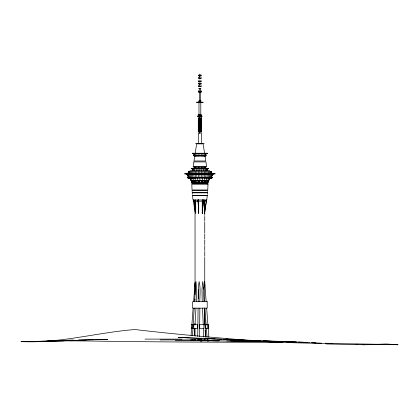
<?xml version="1.0" encoding="UTF-8"?>
<svg xmlns="http://www.w3.org/2000/svg" width="419" height="419" viewBox="0 0 419 419"><rect width="100%" height="100%" fill="white"/><g stroke="black" fill="none" stroke-linecap="round" stroke-linejoin="round"><path stroke-width="0.63" d="M195.055 294.505L195.039 205.195M195.044 298.998L195.044 300.591M195.039 286.685L195.076 282.945M199.774 301.701C199.968 295.018 200.638 288.047 199.151 281.537L198.386 286.779L198.381 298.663M199.638 328.218L199.664 325.338M204.744 287.067L204.75 257.329M197.768 340.181C202.319 339.882 196.804 340.898 197.899 339.573M197.742 336.357L198.077 308.138M198.15 301.701L198.297 289.356M199.538 336.494L199.873 308.138M195.584 286.753L196.003 281.521L196.558 289.66L196.385 301.701M194.285 335.095L194.516 329.963M195.086 340.333L194.049 340.343L195.479 340.448L195.516 339.626L194.086 339.594L194.845 339.605M192.51 335.535L194.196 308.138M194.589 301.701L195.731 283.244M193.814 340.27L192.221 340.191L193.845 340.317L194.065 339.495L192.494 339.5M194.306 335.577L194.746 328.391M194.95 325.123L195.992 308.138M191.064 335.54L191.698 327.061M191.85 325.102L193.122 308.138M193.609 301.701L195.06 282.464M207.667 191.41L207.583 192.483L192.201 192.483L192.117 191.41M203.398 199.983L202.246 213.177L203.257 199.983M202.319 213.177L203.33 199.983M207.431 194.269L207.557 192.84L192.227 192.84L192.352 194.269M201.827 182.794L202.037 180.772M201.989 182.794L202.199 180.772M202.22 180.526L202.471 178.101M202.136 182.794L202.346 180.772M201.329 155.669L201.885 153.239M206.546 199.983L204.551 213.177L206.504 199.983M194.767 156.072L194.007 160.985L205.781 160.985L205.022 156.072L194.767 156.072L193.484 155.669L206.3 155.669L205.022 156.072M195.207 153.239L196.652 143.869L203.142 143.869L204.582 153.239M204.393 180.526L204.881 178.101M202.67 155.669L203.095 153.642L203.739 153.239M204.687 182.794L205.158 180.772M204.901 182.794L205.373 180.772M206.258 180.526L206.944 178.101M203.823 155.669L204.425 153.642L205.331 153.239M206.803 182.794L207.505 180.772M206.902 182.794L207.604 180.772L207.594 182.794M207.688 180.526L208.526 178.101M206.965 182.794L207.667 180.772M204.702 155.669L205.441 153.642L206.551 153.239M207.646 182.794L208.233 181.275M207.709 182.794L208.316 181.275M208.583 180.526L209.521 178.101M207.834 182.794L208.662 180.772M198.087 201.183L198.564 199.983M198.239 201.183L198.716 199.983L198.716 213.177L198.04 199.983M209.861 178.101L208.892 180.526L190.896 180.526L189.922 178.101M211.118 178.101L212.653 177.693L187.131 177.693L188.67 178.101L211.118 178.101L212.48 174.692L212.48 173.681M200.434 102.226L200.717 101.529M200.528 102.226L200.717 101.759M205.258 155.669L206.085 153.642L207.321 153.239M206.3 153.642L193.484 153.642L192.206 153.239L207.583 153.239L206.3 153.642L205.446 155.669L204.331 156.072M201.544 177.693L201.356 178.101L201.534 173.681M203.854 173.681L202.958 174.487L203.472 173.681M201.22 156.072L201.549 155.669M203.194 177.693L202.796 178.101L203.152 173.681M206.007 173.681L206.007 174.487L207.002 173.681M206.007 174.487L207.347 173.681M194.065 201.183L195.736 199.983L195.736 213.177L193.987 199.983M204.734 177.693L204.189 178.101L204.708 173.681M202.131 168.705L201.796 168.946L201.796 170.564M193.416 201.183L194.348 200.581M202.456 156.072L203.095 155.669M208.641 173.681L208.641 174.487L210.05 173.681L210.034 171.78M208.641 174.487L210.328 173.681M206.274 177.693L205.504 178.101L206.185 173.681M210.616 171.78L210.684 174.487L212.407 173.681L212.37 174.692L211.019 178.101L212.438 177.693M210.684 174.487L212.601 173.681M207.594 177.693L206.724 178.101L207.557 173.681M203.519 156.072L204.425 155.669M211.988 173.681L211.988 174.487L214.009 173.681M212.464 174.487L214.455 173.681M208.919 177.693L207.829 178.101L208.793 173.681M204.221 168.705L203.566 168.946L203.566 170.564M209.929 177.693L208.798 178.101L209.877 173.681M204.844 156.072L206.085 155.669M211.585 177.693L210.265 178.101L211.522 174.692L211.522 173.681M210.946 177.693L209.615 178.101L210.794 173.681M212.218 177.693L210.736 178.101L212.051 174.692L212.051 173.681M200.308 340.919L201.099 340.851M202.026 340.935L201.56 340.851M206.012 168.705L205.09 168.946L205.09 170.564M202.335 102.466L203.273 102.226L196.511 102.226L202.335 102.226M207.389 168.705L206.253 168.946L206.253 170.564M208.253 168.705L206.991 168.946L206.991 170.564M207.237 168.946L208.547 168.705L191.237 168.705L207.237 168.946L207.237 170.564M208.887 339.929L207.258 339.882L207.332 340.909L209.118 340.773L208.322 340.82M205.415 340.38L205.739 340.328L203.943 340.396L205.404 340.38M201.906 340.956L200.303 340.94M208.128 340.856L207.332 340.909M63.903 340.856L20.95 341.569C59.472 343.606 96.873 332.503 134.986 329.533C177.724 334.598 220.609 338.107 263.499 341.537C308.316 343.899 353.207 343.433 398.05 344.779L386.308 343.968L364.514 344.779L326.197 343.968M31.912 341.679L61.823 340.432M67.674 340.191L73.514 340.019M43.136 341.401L107.835 339.322L95.532 339.568M78.693 339.909L94.233 339.594M205.965 340.684C210.28 340.097 204.54 341.454 205.802 339.888M195.479 340.448L195.846 340.411L195.511 340.359M70.382 340.778L74.268 340.731C143.817 342.056 213.381 342.187 282.945 342.349M47.714 341.05L85.267 340.731M190.823 339.458L192.373 339.495M207.253 339.877L207.583 339.882M199.674 74.221L200.114 74.221M199.674 74.587L200.114 74.587M198.774 75.787L199.664 75.787L199.664 78.374L198.774 78.374L198.774 77.405L198.857 78.212M201.01 75.787L200.12 75.949L201.01 75.949L201.01 74.975L200.931 75.787M199.664 75.949L198.774 75.949L198.774 74.975L198.857 75.787M198.774 78.212L199.664 78.212M201.01 78.212L200.12 78.374L201.01 78.374L201.01 77.405L200.931 78.212M198.774 81.448L199.664 81.611L198.774 81.611L198.774 80.642L198.857 81.448M201.01 81.448L200.12 81.611L201.01 81.611L201.01 80.642L200.931 81.448M198.774 83.873L199.664 83.873L199.664 86.466L198.774 86.466L198.774 85.492L198.857 86.304M201.01 83.873L200.12 84.036L201.01 84.036L201.01 83.067L200.931 83.873M199.664 84.036L198.774 84.036L198.774 83.067L198.857 83.873M198.774 86.304L199.664 86.304M201.01 86.304L200.12 86.466L201.01 86.466L201.01 85.492L200.931 86.304M199.035 88.325L200.753 88.325M199.035 88.488L200.753 88.488M199.035 88.566L200.753 88.566M199.035 88.728L200.753 88.728M198.658 91.965L199.496 91.965M201.13 91.965L200.287 92.211L201.13 92.211L201.13 90.755L200.989 91.965M199.496 92.211L198.658 92.211L198.658 90.755L198.8 91.965M198.171 102.713L201.612 102.713M198.119 114.832L201.665 114.832M198.884 115.235L199.439 115.073L198.884 115.073L198.884 116.692M200.905 115.235L200.13 115.073L200.905 115.073L200.905 116.692M198.119 115.639L201.665 115.639M198.884 115.801L199.439 115.639M200.905 115.801L200.13 115.639M197.873 115.963L200.287 115.963M200.418 115.963L201.916 115.963M197.873 116.084L200.287 116.084M200.418 116.084L201.916 116.084M197.873 116.325L200.287 116.325M200.418 116.325L201.916 116.325M197.873 116.451L200.287 116.451M200.418 116.451L201.916 116.451M197.873 116.692L201.916 116.692M198.611 117.76L198.355 119.253L198.517 117.76M198.098 118.504L198.449 118.504M198.8 118.504L200.575 118.504M201.183 118.504L201.654 118.504M198.098 120.321L198.449 120.321M198.8 120.321L200.575 120.321M201.183 120.321L201.654 120.321M198.611 121.065L198.355 119.577L198.517 121.065M198.098 122.139L198.449 122.139M198.8 122.139L200.575 122.139M201.183 122.139L201.654 122.139M198.611 123.207L198.355 124.7L198.517 123.207M198.098 123.951L198.449 123.951M198.8 123.951L200.575 123.951M201.183 123.951L201.654 123.951M198.098 125.768L198.449 125.768M198.8 125.768L200.575 125.768M201.183 125.768L201.654 125.768M198.611 126.512L198.355 125.019L198.517 126.512M198.098 127.58L198.449 127.58M198.8 127.58L200.575 127.58M201.183 127.58L201.654 127.58M198.611 128.649L198.355 130.141L198.517 128.649M198.098 129.398L198.449 129.398M198.8 129.398L200.575 129.398M201.183 129.398L201.654 129.398M198.098 131.21L198.449 131.21M198.8 131.21L200.575 131.21M201.183 131.21L201.654 131.21M198.611 131.959L198.355 130.466L198.517 131.959M195.532 143.466L204.252 143.466M189.933 170.564L209.856 170.564M184.664 173.681L215.12 173.681M184.664 173.922L215.12 173.922M187.183 173.681L188.906 174.487L189.105 173.681M189.456 173.681L190.865 174.487L191.143 174.487L191.143 173.681M192.441 173.681L193.437 174.487L193.777 174.487L193.777 173.681M195.935 173.681L196.83 174.487L196.862 171.78M211.988 174.487L212.087 173.681M187.319 173.681L187.309 174.692L212.48 174.692M190.991 180.772L208.793 180.772M191.802 182.794L207.986 182.794M191.802 183.15L207.981 183.15M191.808 183.512L207.981 183.512M192.049 190.331L207.735 190.331M192.462 195.343L207.326 195.343M193.201 201.183L206.588 201.183M193.494 324.599L191.42 324.599L191.42 328.381L193.494 328.381M199.674 324.599L203.912 324.599L203.912 328.381L199.732 328.381L199.732 324.599M204.661 324.599L208.369 324.599L208.149 328.381M205.231 328.381L208.002 328.381L208.002 324.599M145.026 339.107L182.134 339.107M160.121 339.919L190.896 339.919M195.039 339.924L197.464 339.924M199.894 339.924L204.75 339.924M175.31 340.731L200.423 340.731M219.006 340.731L201.654 340.731L219.053 340.815M298.558 342.349L310.217 342.527M226.784 340.856L238.385 340.914L235.787 340.862M219.09 340.773L212.658 340.731L250.138 341.537M230.665 340.856L238.385 340.914M325.296 343.213L332.167 343.376M197.763 339.563L199.496 339.61L199.172 339.61M205.546 339.793L203.912 339.746L204.713 339.772M195.71 339.636L195.547 339.636M200.455 339.767L202.078 339.814L201.754 339.814M205.918 339.888L207.478 339.935M274.45 341.637L277.059 341.689M286.177 341.888L296.6 342.108M298.558 342.15L307.677 342.349M261.178 341.537L234.661 340.731L272.308 341.925M260.555 340.851L256.664 340.731L259.927 340.851M263.148 340.93L296.196 342.103M305.634 342.349L241.213 339.919M202.063 338.306L178.023 337.442L252.322 340.731L225.862 339.107L263.499 341.537M263.184 340.972L271.014 341.265M272.319 341.317L282.102 341.684M286.664 341.852L293.839 342.124M298.789 342.208L306.551 342.533M311.731 342.752L321.436 343.156M221.976 339.139L204.011 338.374L214.921 338.851M223.259 339.186L230.115 339.458M233.519 339.605L237.95 339.783M356.113 344.193L357.407 344.282M362.576 344.643L364.514 344.779M311.485 342.616L315.926 342.936M191.514 340.202C189.126 340.05 194.107 340.385 191.708 340.238M191.535 168.705L192.798 168.946L192.798 170.564M192.4 168.705L193.531 168.946L193.531 170.564M193.772 168.705L194.699 168.946L194.699 170.564M187.565 177.693L189.053 178.101L187.738 174.692L187.801 173.681M187.351 177.693L188.765 178.101L187.413 174.692L187.413 173.681M188.843 177.693L190.174 178.101L188.995 173.681M188.204 177.693L189.524 178.101L188.267 174.692L188.267 173.681M192.468 153.239L193.704 153.642L194.531 155.669M193.704 155.669L194.94 156.072M189.854 177.693L190.991 178.101L189.907 173.681M193.232 153.239L194.343 153.642L195.081 155.669M195.453 156.072L194.343 155.669L193.484 153.642M195.568 168.705L196.218 168.946L196.218 170.564M190.87 177.693L191.954 178.101L190.996 173.681M185.334 173.681L187.319 174.487M185.779 173.681L187.801 174.487L187.696 173.681M194.458 153.239L195.364 153.642L195.966 155.669M195.364 155.669L196.27 156.072M192.19 177.693L193.059 178.101L192.232 173.681M187.382 173.681L189.105 174.487M193.51 177.693L194.28 178.101L193.599 173.681M191.143 174.487L189.739 173.681L189.755 171.78M196.05 153.239L196.689 153.642L197.119 155.669M196.689 155.669L197.328 156.072M204.551 199.983L206.368 201.183M197.653 168.705L197.993 168.946L197.993 170.564M195.05 177.693L195.6 178.101L195.076 173.681M193.777 174.487L192.782 173.681L192.829 171.78M196.59 177.693L196.988 178.101L196.637 173.681M197.904 153.239L198.454 155.669M198.234 155.669L198.564 156.072M202.382 199.983L203.304 201.183M203.163 201.183L202.246 199.983L202.246 213.177M196.317 173.681L196.83 174.487M198.239 177.693L198.428 178.101L198.25 173.681M188.67 178.101L187.309 174.692M191.116 180.772L191.944 182.794M191.357 180.772L192.138 182.794M190.263 178.101L191.2 180.526M191.274 180.772L192.075 182.794M191.258 178.101L192.101 180.526M192.976 180.772L193.625 182.794M192.808 180.772L193.458 182.794M192.845 178.101L193.531 180.526M195.589 180.772L195.998 182.794M194.908 178.101L195.395 180.526M195.443 180.772L195.846 182.794L195.841 181.275M195.312 180.772L195.72 182.794M193.238 199.983L195.05 211.914M193.908 199.983L195.689 213.177L195.657 199.983M197.312 178.101L197.564 180.526M206.179 301.701L204.65 281.479L204.54 301.701M206.661 308.138L208.861 337.332M204.86 308.138L206.127 324.982M206.373 328.218L207.054 337.29M202.215 301.701L201.984 289.346L202.733 281.516L203.241 284.82L204.006 301.701M198.878 180.772L199.004 182.794L199.041 180.772M198.606 180.772L198.726 182.794M204.75 323.688L204.828 324.982M205.148 330.167L205.509 336.001M199.114 102.226L199.03 100.607L199.03 102.466M204.294 308.138L205.598 337.211M204.278 339.762L204.31 340.432M202.492 308.138L203.246 324.908M203.393 328.135L203.796 337.164M198.192 199.983L198.716 213.177M198.114 199.983L198.637 213.177L198.564 200.612M204.682 281.819L204.75 286.565M203.351 287.115L203.393 289.005M201.047 339.783L201.062 340.987M211.6 173.681L211.6 171.78L188.183 171.78L188.183 173.681M211.401 171.78L211.401 173.681M211.202 171.78L211.202 173.681M210.883 173.681L210.883 174.487M209.102 171.78L209.102 173.681M208.924 173.681L208.924 174.487M208.17 171.78L208.17 173.681M207.478 180.772L207.478 182.794M206.96 171.78L206.96 173.681M206.593 180.772L206.593 182.794M206.352 173.681L206.352 174.487M205.808 168.705L205.808 167.087L193.976 167.087L193.976 168.705M205.745 171.78L205.745 173.681M205.771 324.599L205.771 328.381M205.609 167.087L205.609 168.705M205.446 180.772L205.446 182.794M205.017 167.087L205.017 168.705M204.76 181.783L204.76 182.794M204.75 209.526L204.75 215.376M204.75 216.351L204.75 221.232M204.75 222.206L204.75 232.938M204.75 233.912L204.75 238.793M204.75 239.768L204.75 244.649M204.75 245.623L204.75 250.499M204.75 251.473L204.75 256.355M204.75 308.138L204.75 324.599M204.592 200.612L204.582 213.177M204.54 180.772L204.54 182.794M204.551 200.612L204.551 213.177M204.336 171.78L204.336 173.681M204.074 167.087L204.074 168.705M203.817 180.772L203.817 182.794M203.341 173.681L203.341 174.487M202.922 171.78L202.958 174.487M202.848 167.087L202.848 168.705M202.319 199.983L202.382 213.177M202.073 180.772L202.073 182.794M201.764 180.772L201.764 182.794M201.377 143.466L201.377 133.027L198.412 133.027L198.412 143.466M201.424 167.087L201.424 168.705M201.408 171.78L201.408 173.681M201.267 117.76L201.324 119.253M201.267 119.577L201.324 121.065M201.267 121.39L201.324 122.882M201.324 123.207L201.267 124.7M201.267 125.019L201.324 126.512M201.267 126.837L201.324 128.329M201.324 128.649L201.267 130.141M201.324 130.466L201.267 131.959M200.759 102.466L200.759 100.125L200.717 102.226M200.806 102.713L200.785 116.692M200.418 115.073L200.418 116.692M200.35 88.728L200.35 102.713M200.287 115.073L200.287 116.692M200.093 173.681L200.093 174.487L199.695 174.487L199.695 173.681M199.894 74.975L199.894 75.949M199.894 79.83L199.894 80.799M199.894 82.26L199.894 83.229M199.926 116.692L199.894 133.027M199.894 153.239L199.894 156.072M199.894 167.087L199.894 170.564M199.894 171.78L199.894 180.526M199.894 180.772L199.894 182.794M199.612 116.692L199.612 133.027M199.58 116.692L199.58 133.027M199.439 88.728L199.439 102.713M199.36 117.76L199.36 119.253M199.36 119.577L199.36 121.065M199.36 121.39L199.36 122.882M199.36 123.207L199.36 124.7M199.36 125.019L199.36 126.512M199.36 126.837L199.36 128.329M199.36 128.649L199.36 130.141M199.36 130.466L199.36 131.959M199.004 115.073L199.004 116.692M198.983 102.713L198.983 116.692M198.768 180.772L198.768 182.794M198.517 121.39L198.517 122.882M198.517 126.837L198.517 128.329M198.459 121.39L198.459 122.882M198.459 126.837L198.459 128.329M198.36 167.087L198.36 168.705M198.376 171.78L198.376 173.681M197.862 180.772L197.862 182.794M196.935 167.087L196.935 168.705M196.448 173.681L196.448 174.487M196.118 180.772L196.118 182.794M195.71 167.087L195.71 168.705M195.453 171.78L195.453 173.681M195.092 180.772L195.092 182.794M195.039 323.332L195.039 324.599M195.039 328.381L195.039 336.075M194.772 167.087L194.772 168.705M194.343 180.772L194.343 182.794M194.18 167.087L194.18 168.705M194.039 171.78L194.039 173.681M193.819 180.772L193.819 182.794M193.437 173.681L193.437 174.487M193.096 180.772L193.096 182.794M192.735 180.772L192.735 182.794M192.546 168.946L192.546 170.564M192.373 180.772L192.373 182.794M192.436 324.599L192.436 328.381M192.043 181.783L192.043 182.794M191.614 171.78L191.614 173.681M190.865 173.681L190.865 174.487M190.687 171.78L190.687 173.681M189.168 171.78L189.168 173.681M188.906 173.681L188.906 174.487M188.587 171.78L188.587 173.681M188.388 171.78L188.388 173.681M207.971 184.229L207.761 189.975L192.028 189.975L191.813 184.229L207.971 184.229M207.29 195.699L206.771 199.983L193.018 199.983L192.494 195.699L207.29 195.699M193.866 161.907L193.122 166.689L206.661 166.689L205.923 161.907L193.866 161.907M200.093 117.76L199.303 117.76L199.303 119.253L200.093 119.253L200.073 117.76M201.429 117.76L201.178 119.253L201.429 117.76M200.093 119.577L199.303 119.577L199.303 121.065L200.093 121.065L200.073 119.577M201.429 119.577L201.178 121.065L201.429 119.577M198.611 121.39L198.355 122.882L198.611 121.39M200.093 121.39L199.303 121.39L199.303 122.882L200.093 122.882L200.073 121.39M201.429 121.39L201.178 122.882L201.429 121.39M200.093 123.207L199.303 123.207L199.303 124.7L200.093 124.7L200.073 123.207M201.429 123.207L201.178 124.7L201.429 123.207M200.093 125.019L199.303 125.019L199.303 126.512L200.093 126.512L200.073 125.019M201.429 125.019L201.178 126.512L201.429 125.019M198.611 126.837L198.355 128.329L198.611 126.837M200.093 126.837L199.303 126.837L199.303 128.329L200.093 128.329L200.093 126.837M201.429 126.837L201.178 128.329L201.429 126.837M200.093 128.649L199.303 128.649L199.303 130.141L200.093 130.141L200.093 128.649M201.429 128.649L201.178 130.141L201.429 128.649M200.093 130.466L199.303 130.466L199.303 131.959L200.093 131.959L200.093 130.466M201.429 130.466L201.178 131.959L201.429 130.466M207.216 301.701L192.572 301.701L192.572 308.138L207.216 308.138L207.216 301.701M197.464 324.599L193.782 324.599L193.782 328.381L197.464 328.381L197.459 324.599"/></g></svg>
